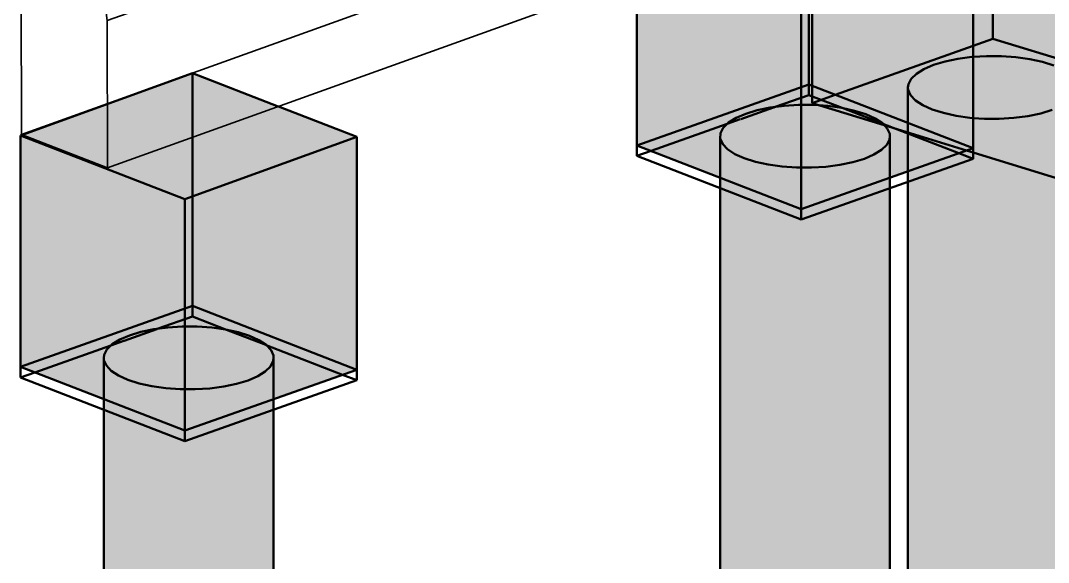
# Model space of a CAD drawing. Header units: metres. Extents: x -902 to -724, y 0 to 650.
# Drawn here: x -902.469 to -897.931, y 586.211 to 588.602 of the extents above; entities that cross this region are included whole.
import ezdxf

# ---------------------------------------------------------------- set-up
doc = ezdxf.new("R2010")
doc.units = ezdxf.units.M
for name, color, linetype, lineweight in [('BRIDGE-ABUTMENT-CONC', 7, 'Continuous', 50), ('D-BDGE-FNDN', 7, 'Continuous', 50), ('D-BDGE-FNDN-PILE-CAP', 7, 'Continuous', 50), ('D-BDGE-FNDN-PILE-CONC', 7, 'Continuous', 50), ('D-BDGE-GEN-MOD', 7, 'Continuous', 35)]:
    doc.layers.add(name, color=color, linetype=linetype, lineweight=lineweight)

# ---------------------------------------------------------------- blocks, each defined once
blk = doc.blocks.new('01_SFO_FRP_Pile_CastInPlace_CS - CAST-IN-PLACE PILE - 0750-V42-3D VIEW')
at = {"layer": 'D-BDGE-FNDN', "true_color": 0xc0c0c0, "transparency": 33554647}
for points in [[(-898.1483, 588.1689), (-898.0838, 588.1728), (-898.0221, 588.1808), (-897.9651, 588.1926), (-897.9146, 588.208), (-897.8719, 588.2263), (-897.8386, 588.2471), (-897.8155, 588.2698), (-897.8033, 588.2936), (-897.8026, 588.3178), (-897.8131, 588.3417), (-897.8347, 588.3645), (-897.8667, 588.3856), (-897.9081, 588.4044), (-897.9577, 588.4201), (-898.0139, 588.4325), (-898.0751, 588.441), (-898.1393, 588.4455), (-898.2047, 588.4458), (-898.2692, 588.4419), (-898.3309, 588.4339), (-898.3879, 588.4221), (-898.4384, 588.4067), (-898.4811, 588.3884), (-898.5144, 588.3676), (-898.5375, 588.3449), (-898.5496, 588.3211), (-898.5504, 588.2969), (-898.5399, 588.273), (-898.5183, 588.2502), (-898.4863, 588.2291), (-898.4449, 588.2103), (-898.3953, 588.1946), (-898.3391, 588.1822), (-898.2637, 588.1726), (-898.2137, 588.1691)], [(-898.1483, 578.369), (-898.0838, 578.3729), (-898.0221, 578.3809), (-897.9651, 578.3928), (-897.9146, 578.4081), (-897.8719, 578.4265), (-897.8386, 578.4473), (-897.8155, 578.4699), (-897.8033, 578.4937), (-897.8026, 578.5179), (-897.8033, 588.2936), (-897.8155, 588.2698), (-897.8386, 588.2471), (-897.8719, 588.2263), (-897.9146, 588.208), (-897.9812, 588.1893), (-898.0221, 588.1808), (-898.0838, 588.1728), (-898.1483, 588.1689), (-898.2137, 588.1691), (-898.2779, 588.1736), (-898.3391, 588.1822), (-898.3953, 588.1946), (-898.4449, 588.2103), (-898.4443, 588.1091), (-898.2637, 588.0392), (-898.2637, 587.9927), (-898.4449, 587.9285), (-898.4449, 578.4105), (-898.3953, 578.3947), (-898.3391, 578.3824), (-898.2779, 578.3738), (-898.2137, 578.3693)], [(-898.5504, 587.8911), (-898.4449, 587.9285), (-898.4453, 588.1094), (-898.5504, 588.1501), (-898.5504, 587.9376)], [(-898.4449, 587.9285), (-898.2637, 587.9927), (-898.2637, 588.0392), (-898.4449, 588.1093), (-898.4449, 587.975)]]:
    blk.add_hatch(color=9, dxfattribs=at).paths.add_polyline_path(points)
h = blk.add_hatch(color=9, dxfattribs=at)
h.paths.add_polyline_path([(-898.4449, 578.4105), (-898.446, 587.9281), (-898.5504, 587.8911), (-898.5504, 578.4971), (-898.5399, 578.4732), (-898.5183, 578.4503), (-898.4863, 578.4292)])
h.paths.add_polyline_path([(-898.4449, 588.1093), (-898.4449, 588.2103), (-898.4863, 588.2291), (-898.5183, 588.2502), (-898.5399, 588.273), (-898.5504, 588.2969), (-898.5503, 588.1501), (-898.4453, 588.1094)])
at = {"layer": 'D-BDGE-FNDN-PILE-CONC', "color": 9, "true_color": 0xbbbbbb}
for p, q in [((-898.3309, 588.4339), (-898.2692, 588.4419)), ((-898.2692, 588.4419), (-898.2638, 588.4424)), ((-898.4811, 588.3884), (-898.4384, 588.4067)), ((-898.4384, 588.4067), (-898.3879, 588.4221)), ((-898.3879, 588.4221), (-898.3309, 588.4339)), ((-898.5375, 588.3449), (-898.5144, 588.3676)), ((-898.5144, 588.3676), (-898.4811, 588.3884)), ((-898.5515, 588.3073), (-898.5496, 588.3211)), ((-898.5515, 588.3073), (-898.5515, 588.1505)), ((-898.5504, 588.2969), (-898.5515, 588.3073)), ((-898.5496, 588.3211), (-898.5375, 588.3449)), ((-898.5399, 588.273), (-898.5504, 588.2969)), ((-898.5183, 588.2502), (-898.5399, 588.273)), ((-898.4863, 588.2291), (-898.5183, 588.2502)), ((-898.4449, 588.2103), (-898.4863, 588.2291)), ((-898.3953, 588.1946), (-898.4449, 588.2103)), ((-898.3391, 588.1822), (-898.3953, 588.1946)), ((-898.2779, 588.1736), (-898.3391, 588.1822)), ((-898.2639, 588.1723), (-898.2779, 588.1736))]:
    blk.add_line(p, q, dxfattribs=at)
at = {"layer": 'D-BDGE-FNDN-PILE-CONC', "color": 253, "true_color": 0xa1a1a1}
for p, q in [((-898.2638, 588.4424), (-898.2047, 588.4458)), ((-898.2047, 588.4458), (-898.1393, 588.4455)), ((-898.1393, 588.4455), (-898.0751, 588.441)), ((-898.0751, 588.441), (-898.0139, 588.4325)), ((-898.0139, 588.4325), (-897.9577, 588.4201)), ((-897.9577, 588.4201), (-897.9081, 588.4044)), ((-898.2137, 588.1691), (-898.2639, 588.1723)), ((-898.1483, 588.1689), (-898.2137, 588.1691)), ((-898.0838, 588.1728), (-898.1483, 588.1689)), ((-898.0221, 588.1808), (-898.0838, 588.1728)), ((-897.9651, 588.1926), (-898.0221, 588.1808)), ((-897.9146, 588.208), (-897.9651, 588.1926))]:
    blk.add_line(p, q, dxfattribs=at)
at = {"layer": 'D-BDGE-FNDN-PILE-CONC', "color": 7, "true_color": 0xf4f4f4}
blk.add_line((-898.5515, 588.1505), (-898.5515, 588.1081), dxfattribs=at)
at = {"layer": 'D-BDGE-FNDN-PILE-CONC', "color": 7, "true_color": 0xf0f0f0}
blk.add_line((-898.5515, 588.1081), (-898.5515, 587.9372), dxfattribs=at)
at = {"layer": 'D-BDGE-FNDN-PILE-CONC', "color": 254, "true_color": 0xd7d7d7}
blk.add_line((-898.5515, 587.9372), (-898.5515, 587.8908), dxfattribs=at)
at = {"layer": 'D-BDGE-FNDN-PILE-CONC'}
blk.add_line((-898.5515, 587.8908), (-898.5515, 578.5075), dxfattribs=at)

msp = doc.modelspace()

# ---------------------------------------------------------------- hatches: boundary and pattern name
at = {"layer": 'BRIDGE-ABUTMENT-CONC', "lineweight": 5, "true_color": 0xc0c0c0, "transparency": 33554647}
h = msp.add_hatch(color=9, dxfattribs=at)
h.paths.add_polyline_path([(-898.2637, 588.0195), (-898.2637, 588.0392), (-898.975, 588.3145), (-898.975, 588.2385), (-898.9407, 588.2279), (-898.9046, 588.2254), (-898.8434, 588.2168), (-898.7872, 588.2045), (-898.7377, 588.1887), (-898.6963, 588.17), (-898.6643, 588.1489), (-898.6562, 588.1403), (-898.2935, 588.0286)])
h.paths.add_polyline_path([(-897.4347, 588.8782), (-897.4364, 588.8794), (-897.559, 588.9172), (-897.5557, 588.8998), (-897.5538, 588.8937), (-897.548, 588.8812), (-897.5383, 588.8683), (-897.5304, 588.8608), (-897.5177, 588.8545), (-897.5101, 588.8529), (-897.4925, 588.8575), (-897.4353, 588.878)])
h.paths.add_polyline_path([(-897.3104, 588.8391), (-897.312, 588.8411), (-897.4347, 588.8782), (-897.4335, 588.8683), (-897.4295, 588.8545), (-897.4237, 588.8421), (-897.4155, 588.8306), (-897.4061, 588.8217), (-897.3933, 588.8154), (-897.3858, 588.8138), (-897.3682, 588.8183), (-897.311, 588.8389)])
h.paths.add_polyline_path([(-897.2614, 588.7747), (-897.2439, 588.7792), (-897.1825, 588.8013), (-897.3104, 588.8391), (-897.3092, 588.8291), (-897.3052, 588.8154), (-897.2994, 588.803), (-897.2855, 588.7861), (-897.2799, 588.7815), (-897.269, 588.7763)])
h.paths.add_polyline_path([(-897.6344, 588.8921), (-897.6169, 588.8966), (-897.5596, 588.9174), (-897.6833, 588.9554), (-897.6822, 588.9465), (-897.6782, 588.9328), (-897.6723, 588.9204), (-897.6642, 588.9088), (-897.6545, 588.8998), (-897.642, 588.8937)])
h.paths.add_polyline_path([(-897.7587, 588.9312), (-897.7412, 588.9357), (-897.6849, 588.9559), (-897.8075, 588.9937), (-897.8065, 588.9856), (-897.8025, 588.9719), (-897.7966, 588.9595), (-897.7885, 588.948), (-897.7772, 588.938), (-897.7663, 588.9328)])
h.paths.add_polyline_path([(-897.883, 588.9703), (-897.8655, 588.9748), (-897.8105, 588.9946), (-897.9317, 589.032), (-897.9312, 589.0261), (-897.9272, 589.0119), (-897.921, 588.9986), (-897.9112, 588.9856), (-897.9033, 588.9782), (-897.8906, 588.9719)])
h.paths.add_polyline_path([(-898.2294, 589.0892), (-898.2157, 589.0927), (-898.1784, 589.1079), (-898.2671, 589.1352), (-898.2652, 589.1267), (-898.2637, 589.1216), (-898.2571, 589.1087), (-898.2513, 589.1011), (-898.2452, 589.0953), (-898.2353, 589.0904)])
h.paths.add_polyline_path([(-898.3429, 589.1255), (-898.3292, 589.129), (-898.2939, 589.1435), (-898.3803, 589.1689), (-898.3772, 589.1579), (-898.3724, 589.1475), (-898.366, 589.1386), (-898.3587, 589.1316), (-898.3488, 589.1267)])
h.paths.add_polyline_path([(-898.8143, 589.1271), (-898.5729, 589.2137), (-898.573, 589.2294), (-898.8148, 589.3031), (-898.8143, 589.1443)])
msp.add_hatch(color=9, dxfattribs=at).paths.add_polyline_path([(-888.8615, 585.1242), (-888.8622, 586.2391), (-897.1828, 588.8012), (-897.2614, 588.7747), (-897.2716, 588.7768), (-897.2855, 588.7861), (-897.2915, 588.7919), (-897.2994, 588.803), (-897.3068, 588.8206), (-897.312, 588.8385), (-897.3858, 588.8138), (-897.3959, 588.816), (-897.4061, 588.8217), (-897.4158, 588.831), (-897.4237, 588.8421), (-897.4311, 588.8598), (-897.4353, 588.878), (-897.5101, 588.8529), (-897.5202, 588.8551), (-897.5304, 588.8608), (-897.5401, 588.8701), (-897.548, 588.8812), (-897.5557, 588.8998), (-897.5596, 588.9172), (-897.6344, 588.8921), (-897.6466, 588.8953), (-897.6547, 588.8999), (-897.6645, 588.9093), (-897.6723, 588.9204), (-897.6798, 588.938), (-897.6849, 588.9559), (-897.7587, 588.9312), (-897.7689, 588.9333), (-897.779, 588.9391), (-897.789, 588.9487), (-897.7966, 588.9595), (-897.8041, 588.9771), (-897.8105, 588.9946), (-897.883, 588.9703), (-897.8932, 588.9725), (-897.9033, 588.9782), (-897.9131, 588.9875), (-897.921, 588.9986), (-897.9277, 589.0136), (-897.9326, 589.0322), (-898.1757, 589.1071), (-898.2294, 589.0892), (-898.2373, 589.0909), (-898.2452, 589.0953), (-898.2571, 589.1087), (-898.2589, 589.1112), (-898.2663, 589.1308), (-898.2679, 589.1355), (-898.2912, 589.1427), (-898.3429, 589.1255), (-898.351, 589.1273), (-898.3587, 589.1316), (-898.3663, 589.1389), (-898.3724, 589.1475), (-898.3772, 589.1579), (-898.3814, 589.1704), (-898.573, 589.2294), (-898.5729, 589.2137), (-898.9749, 589.0694), (-898.975, 588.3145), (-898.2637, 588.0392), (-898.2637, 588.0195), (-888.8622, 585.1244)])
h = msp.add_hatch(color=9, dxfattribs=at)
h.paths.add_polyline_path([(-898.6562, 588.1403), (-898.6643, 588.1489), (-898.7024, 588.1727), (-898.7441, 588.1907), (-898.7872, 588.2045), (-898.8536, 588.2183), (-898.9046, 588.2254), (-898.9407, 588.2279), (-898.659, 588.1412)])
h.paths.add_polyline_path([(-898.9749, 589.0694), (-898.8169, 589.1275), (-898.9749, 589.1887), (-898.9749, 589.0758)])
at = {"layer": 'D-BDGE-FNDN-PILE-CAP', "lineweight": 5, "true_color": 0xc0c0c0, "transparency": 33554647}
for points in [[(-899.0224, 587.7703), (-898.2637, 588.0392), (-898.2637, 589.0665), (-899.0224, 588.7917), (-899.0224, 588.2174)], [(-899.0224, 587.7703), (-899.0224, 588.7917), (-899.3717, 588.9269), (-899.7483, 588.7917), (-899.7483, 588.0513), (-899.3196, 587.8853)], [(-902.0847, 587.9528), (-901.3312, 588.2233), (-901.7103, 588.3701), (-902.4607, 588.0983), (-902.0866, 587.9535)], [(-901.7432, 587.8143), (-900.9845, 588.0891), (-901.3312, 588.2233), (-902.0866, 587.9535), (-902.4607, 588.0983), (-902.469, 588.0953), (-902.0847, 587.9465)], [(-901.7432, 586.7929), (-901.7432, 587.8143), (-902.469, 588.0953), (-902.469, 587.0739), (-901.8973, 586.8526)], [(-901.7432, 586.7929), (-900.9845, 587.0617), (-900.9845, 588.0891), (-901.7432, 587.8143), (-901.7432, 586.8526)]]:
    msp.add_hatch(color=9, dxfattribs=at).paths.add_polyline_path(points)
at = {"layer": 'D-BDGE-FNDN-PILE-CONC', "lineweight": 5, "true_color": 0xc0c0c0, "transparency": 33554647}
for points in [[(-898.9779, 587.9532), (-898.9134, 587.9571), (-898.8517, 587.9651), (-898.7947, 587.977), (-898.7441, 587.9923), (-898.7015, 588.0107), (-898.6681, 588.0315), (-898.645, 588.0541), (-898.6329, 588.0779), (-898.6321, 588.1021), (-898.6427, 588.126), (-898.6643, 588.1489), (-898.6963, 588.17), (-898.7377, 588.1887), (-898.7872, 588.2045), (-898.8476, 588.2174), (-898.9046, 588.2254), (-898.9688, 588.2299), (-899.0342, 588.2302), (-899.0987, 588.2263), (-899.1644, 588.2174), (-899.2174, 588.2064), (-899.268, 588.1911), (-899.3196, 588.1671), (-899.3439, 588.1519), (-899.367, 588.1293), (-899.3792, 588.1055), (-899.38, 588.0813), (-899.3694, 588.0574), (-899.3478, 588.0345), (-899.3158, 588.0134), (-899.2744, 587.9947), (-899.2248, 587.9789), (-899.1686, 587.9665), (-899.1075, 587.958), (-899.0224, 587.9534), (-898.985, 587.9532)], [(-899.0224, 587.7239), (-898.7441, 587.8225), (-898.7447, 587.9457), (-898.7947, 587.9305), (-898.8517, 587.9187), (-898.9134, 587.9107), (-898.985, 587.9068), (-899.0432, 587.907), (-899.1075, 587.9115), (-899.1686, 587.9201), (-899.2248, 587.9324), (-899.286, 587.9535), (-899.3196, 587.9695), (-899.3478, 587.9881), (-899.3694, 588.0109), (-899.38, 588.0348), (-899.3794, 587.862), (-899.0394, 587.7304)], [(-898.7441, 587.8225), (-898.6321, 587.8622), (-898.6329, 588.0315), (-898.645, 588.0077), (-898.6681, 587.985), (-898.7015, 587.9642), (-898.7441, 587.9458), (-898.7441, 587.869)], [(-901.6986, 586.9752), (-901.6341, 586.9792), (-901.5724, 586.9872), (-901.5154, 586.999), (-901.4648, 587.0143), (-901.4222, 587.0327), (-901.3888, 587.0535), (-901.3657, 587.0762), (-901.3536, 587.1), (-901.3528, 587.1242), (-901.3634, 587.1481), (-901.385, 587.1709), (-901.417, 587.192), (-901.4584, 587.2107), (-901.508, 587.2265), (-901.5642, 587.2389), (-901.6253, 587.2474), (-901.6895, 587.2519), (-901.7549, 587.2522), (-901.8194, 587.2483), (-901.8811, 587.2403), (-901.9381, 587.2285), (-901.9964, 587.2098), (-902.0313, 587.1948), (-902.0647, 587.1739), (-902.0878, 587.1513), (-902.0999, 587.1275), (-902.1007, 587.1033), (-902.0901, 587.0794), (-902.0685, 587.0566), (-902.0365, 587.0355), (-901.9951, 587.0167), (-901.9455, 587.0009), (-901.8893, 586.9886), (-901.8282, 586.98), (-901.7432, 586.9754)], [(-901.7432, 586.7465), (-901.4648, 586.8451), (-901.4654, 586.9682), (-901.5154, 586.9531), (-901.5724, 586.9412), (-901.6341, 586.9332), (-901.6986, 586.9293), (-901.764, 586.9296), (-901.8282, 586.9341), (-901.8893, 586.9427), (-901.9455, 586.955), (-901.9964, 586.9714), (-902.0365, 586.9895), (-902.0685, 587.0107), (-902.0901, 587.0335), (-902.1007, 587.0574), (-902.1001, 586.8846), (-901.7601, 586.753)], [(-901.4648, 586.8451), (-901.3528, 586.8848), (-901.3536, 587.054), (-901.3657, 587.0303), (-901.3888, 587.0076), (-901.4222, 586.9868), (-901.4648, 586.9684), (-901.4648, 586.8526)]]:
    msp.add_hatch(color=9, dxfattribs=at).paths.add_polyline_path(points)
h = msp.add_hatch(color=9, dxfattribs=at)
h.paths.add_polyline_path([(-898.9779, 584.1912), (-898.9134, 584.1951), (-898.8517, 584.2031), (-898.7947, 584.215), (-898.7441, 584.2303), (-898.7441, 587.8225), (-899.0224, 587.7239), (-899.38, 587.8623), (-899.38, 584.3192), (-899.3694, 584.2954), (-899.3478, 584.2725), (-899.3158, 584.2514), (-899.2744, 584.2327), (-899.2248, 584.2169), (-899.1686, 584.2045), (-899.1075, 584.196), (-899.0432, 584.1915)])
h.paths.add_polyline_path([(-898.9779, 587.9067), (-898.9126, 587.9108), (-898.851, 587.9188), (-898.7947, 587.9305), (-898.7441, 587.9458), (-898.7441, 587.9923), (-898.7947, 587.977), (-898.8517, 587.9651), (-898.9134, 587.9571), (-898.985, 587.9532), (-899.0432, 587.9535), (-899.1075, 587.958), (-899.1686, 587.9665), (-899.2248, 587.9789), (-899.2744, 587.9947), (-899.3196, 588.0159), (-899.3478, 588.0345), (-899.3694, 588.0574), (-899.38, 588.0813), (-899.3798, 588.0345), (-899.3691, 588.0106), (-899.3474, 587.9878), (-899.3153, 587.9667), (-899.2738, 587.948), (-899.2241, 587.9323), (-899.1679, 587.92), (-899.1067, 587.9115), (-899.0224, 587.9069), (-898.985, 587.9068)])
h = msp.add_hatch(color=9, dxfattribs=at)
h.paths.add_polyline_path([(-898.7441, 584.2303), (-898.7015, 584.2486), (-898.6681, 584.2695), (-898.645, 584.2921), (-898.6329, 584.3159), (-898.6321, 584.3401), (-898.6329, 587.8619), (-898.7441, 587.8225), (-898.7441, 585.0328)])
h.paths.add_polyline_path([(-898.7441, 587.9458), (-898.7011, 587.9645), (-898.6678, 587.9853), (-898.6449, 588.008), (-898.6329, 588.0315), (-898.6329, 588.0779), (-898.645, 588.0541), (-898.6681, 588.0315), (-898.7015, 588.0107), (-898.7441, 587.9923)])
h = msp.add_hatch(color=9, dxfattribs=at)
h.paths.add_polyline_path([(-901.6986, 583.2132), (-901.6341, 583.2171), (-901.5724, 583.2251), (-901.5154, 583.237), (-901.4648, 583.2523), (-901.4648, 586.8451), (-901.7432, 586.7465), (-902.1007, 586.8849), (-902.1007, 583.3413), (-902.0901, 583.3174), (-902.0685, 583.2945), (-902.0365, 583.2734), (-901.9951, 583.2547), (-901.9455, 583.2389), (-901.8893, 583.2266), (-901.8282, 583.218), (-901.764, 583.2135)])
h.paths.add_polyline_path([(-901.6986, 586.9293), (-901.6333, 586.9333), (-901.5717, 586.9414), (-901.5154, 586.9531), (-901.4648, 586.9684), (-901.4648, 587.0143), (-901.5154, 586.999), (-901.5724, 586.9872), (-901.6341, 586.9792), (-901.6986, 586.9752), (-901.764, 586.9755), (-901.8282, 586.98), (-901.8893, 586.9886), (-901.9455, 587.0009), (-901.9964, 587.0173), (-902.0365, 587.0355), (-902.0685, 587.0566), (-902.0901, 587.0794), (-902.1007, 587.1033), (-902.1006, 587.0571), (-902.0899, 587.0332), (-902.0681, 587.0104), (-902.036, 586.9893), (-901.9945, 586.9706), (-901.9449, 586.9549), (-901.8886, 586.9426), (-901.8274, 586.9341), (-901.7432, 586.9295)])
h = msp.add_hatch(color=9, dxfattribs=at)
h.paths.add_polyline_path([(-901.4648, 583.2523), (-901.4222, 583.2707), (-901.3888, 583.2915), (-901.3657, 583.3141), (-901.3536, 583.3379), (-901.3528, 583.3621), (-901.3536, 586.8845), (-901.4648, 586.8451), (-901.4648, 585.0328)])
h.paths.add_polyline_path([(-901.4648, 586.9684), (-901.4218, 586.987), (-901.3885, 587.0079), (-901.3656, 587.0305), (-901.3536, 587.0543), (-901.3536, 587.1), (-901.3657, 587.0762), (-901.3888, 587.0535), (-901.4222, 587.0327), (-901.4648, 587.0143)])

# ---------------------------------------------------------------- linework, layer by layer
at = {"layer": 'BRIDGE-ABUTMENT-CONC', "color": 253, "true_color": 0xa1a1a1}
for p, q in [((-898.1766, 589.1061), (-898.1766, 588.5223)), ((-898.975, 588.3145), (-898.9749, 589.0694)), ((-898.1766, 588.5223), (-898.2637, 588.4914)), ((-898.1766, 588.5223), (-888.8622, 585.6541))]:
    msp.add_line(p, q, dxfattribs=at)
at = {"layer": 'BRIDGE-ABUTMENT-CONC', "color": 9, "true_color": 0xbbbbbb}
msp.add_line((-898.2637, 588.4914), (-898.8727, 588.2749), dxfattribs=at)
at = {"layer": 'BRIDGE-ABUTMENT-CONC', "color": 7, "true_color": 0xf0f0f0}
for p, q in [((-898.975, 588.2385), (-898.975, 588.3145)), ((-898.975, 588.2385), (-898.9407, 588.2279)), ((-898.6562, 588.1403), (-898.2935, 588.0286))]:
    msp.add_line(p, q, dxfattribs=at)
at = {"layer": 'BRIDGE-ABUTMENT-CONC', "color": 7, "true_color": 0xf4f4f4}
msp.add_line((-898.8727, 588.2749), (-898.975, 588.2385), dxfattribs=at)
at = {"layer": 'BRIDGE-ABUTMENT-CONC', "color": 9, "true_color": 0xc7c7c7}
msp.add_line((-898.9407, 588.2279), (-898.6562, 588.1403), dxfattribs=at)
at = {"layer": 'BRIDGE-ABUTMENT-CONC', "color": 254, "true_color": 0xd7d7d7}
msp.add_line((-898.2935, 588.0286), (-898.2637, 588.0195), dxfattribs=at)
at = {"layer": 'BRIDGE-ABUTMENT-CONC'}
msp.add_line((-898.2637, 588.0195), (-888.8622, 585.1244), dxfattribs=at)
at = {"layer": 'D-BDGE-FNDN-PILE-CAP', "color": 253, "true_color": 0xa1a1a1}
for p, q in [((-898.9896, 588.3201), (-898.9896, 589.0641)), ((-898.9896, 588.3201), (-899.7483, 588.0513)), ((-899.7483, 588.0513), (-898.9896, 588.3201)), ((-898.2637, 588.0392), (-898.9896, 588.3201)), ((-898.9896, 588.3201), (-898.2637, 588.0392)), ((-901.7103, 587.3427), (-901.7103, 588.0872)), ((-901.7103, 587.3427), (-902.469, 587.0739)), ((-902.469, 587.0739), (-901.7103, 587.3427)), ((-900.9845, 587.0617), (-901.7103, 587.3427)), ((-901.7103, 587.3427), (-900.9845, 587.0617))]:
    msp.add_line(p, q, dxfattribs=at)
at = {"layer": 'D-BDGE-FNDN-PILE-CAP'}
for p, q in [((-898.2637, 588.0392), (-898.2637, 589.0665)), ((-899.7483, 588.7917), (-899.7483, 588.0513)), ((-899.0224, 587.7703), (-899.0224, 588.7917)), ((-901.3301, 588.2229), (-900.9845, 588.0891)), ((-902.469, 588.0953), (-902.4607, 588.0983)), ((-901.7432, 587.8143), (-902.469, 588.0953)), ((-902.469, 588.0953), (-902.469, 587.0739)), ((-900.9845, 588.0891), (-901.7432, 587.8143)), ((-900.9845, 587.0617), (-900.9845, 588.0891)), ((-899.7483, 588.0513), (-899.0224, 587.7703)), ((-899.7483, 588.0513), (-899.7483, 588.0049)), ((-899.0224, 587.7703), (-899.7483, 588.0513)), ((-899.0224, 587.7703), (-898.2637, 588.0392)), ((-898.2637, 588.0392), (-899.0224, 587.7703)), ((-898.2637, 587.9927), (-898.2637, 588.0392)), ((-899.0224, 587.7239), (-899.7483, 588.0049)), ((-898.2637, 587.9927), (-899.0224, 587.7239)), ((-901.7432, 586.7929), (-901.7432, 587.8143)), ((-899.0224, 587.7239), (-899.0224, 587.7703)), ((-902.469, 587.0739), (-901.7432, 586.7929)), ((-902.469, 587.0739), (-902.469, 587.0275)), ((-901.7432, 586.7929), (-902.469, 587.0739)), ((-901.7432, 586.7929), (-900.9845, 587.0617)), ((-900.9845, 587.0617), (-901.7432, 586.7929)), ((-900.9845, 587.0153), (-900.9845, 587.0617)), ((-901.7432, 586.7465), (-902.469, 587.0275)), ((-900.9845, 587.0153), (-901.7432, 586.7465)), ((-901.7432, 586.7465), (-901.7432, 586.7929))]:
    msp.add_line(p, q, dxfattribs=at)
at = {"layer": 'D-BDGE-FNDN-PILE-CAP', "color": 254, "true_color": 0xd7d7d7}
for p, q in [((-902.4607, 588.0983), (-901.7103, 588.3701)), ((-901.7103, 588.3701), (-901.3312, 588.2233)), ((-899.7483, 588.0049), (-899.6857, 588.0271)), ((-898.3264, 588.017), (-898.2637, 587.9927)), ((-902.469, 587.0275), (-902.4064, 587.0496)), ((-901.0471, 587.0395), (-900.9845, 587.0153))]:
    msp.add_line(p, q, dxfattribs=at)
at = {"layer": 'D-BDGE-FNDN-PILE-CAP', "color": 9, "true_color": 0xc3c3c3}
msp.add_line((-901.7103, 588.0872), (-901.7103, 588.3701), dxfattribs=at)
at = {"layer": 'D-BDGE-FNDN-PILE-CAP', "color": 7, "true_color": 0xf0f0f0}
for p, q in [((-898.9896, 588.2737), (-898.9896, 588.3201)), ((-899.1377, 588.2212), (-898.9896, 588.2737)), ((-898.9896, 588.2737), (-898.8419, 588.2165)), ((-899.6857, 588.0271), (-899.35, 588.146)), ((-898.6626, 588.1471), (-898.3264, 588.017)), ((-901.7103, 587.2963), (-901.7103, 587.3427)), ((-901.8609, 587.2429), (-901.7103, 587.2963)), ((-901.7103, 587.2963), (-901.5593, 587.2378)), ((-902.4064, 587.0496), (-902.0698, 587.1689)), ((-901.3847, 587.1702), (-901.0471, 587.0395))]:
    msp.add_line(p, q, dxfattribs=at)
at = {"layer": 'D-BDGE-FNDN-PILE-CAP', "color": 9, "true_color": 0xc7c7c7}
for p, q in [((-899.29, 588.1673), (-899.1448, 588.2187)), ((-899.1431, 588.2193), (-899.1377, 588.2212)), ((-898.8419, 588.2165), (-898.6645, 588.1479)), ((-899.35, 588.146), (-899.2916, 588.1667)), ((-902.0116, 587.1895), (-901.8672, 587.2407)), ((-901.8657, 587.2412), (-901.8609, 587.2429)), ((-901.5593, 587.2378), (-901.3866, 587.171)), ((-902.0698, 587.1689), (-902.0131, 587.189))]:
    msp.add_line(p, q, dxfattribs=at)
at = {"layer": 'D-BDGE-FNDN-PILE-CONC', "color": 253, "true_color": 0xa1a1a1}
for p, q in [((-899.2174, 588.2064), (-899.1604, 588.2183)), ((-899.1604, 588.2183), (-899.0987, 588.2263)), ((-899.0987, 588.2263), (-899.0342, 588.2302)), ((-899.0342, 588.2302), (-898.9688, 588.2299)), ((-898.9688, 588.2299), (-898.9046, 588.2254)), ((-898.9046, 588.2254), (-898.8434, 588.2168)), ((-898.8434, 588.2168), (-898.7872, 588.2045)), ((-899.268, 588.1911), (-899.2174, 588.2064)), ((-898.7872, 588.2045), (-898.7377, 588.1887)), ((-898.7377, 588.1887), (-898.6963, 588.17)), ((-898.6963, 588.17), (-898.6643, 588.1489)), ((-898.6643, 588.1489), (-898.6427, 588.126)), ((-898.6427, 588.126), (-898.6321, 588.1021)), ((-899.381, 588.0917), (-899.381, 588.0091)), ((-898.631, 588.0917), (-898.6329, 588.0779)), ((-898.6321, 588.1021), (-898.631, 588.0917)), ((-898.631, 588.0091), (-898.631, 588.0917)), ((-901.9887, 587.2131), (-901.9381, 587.2285)), ((-901.9381, 587.2285), (-901.8811, 587.2403)), ((-901.8811, 587.2403), (-901.8194, 587.2483)), ((-901.8194, 587.2483), (-901.7549, 587.2522)), ((-901.7549, 587.2522), (-901.6895, 587.2519)), ((-901.6895, 587.2519), (-901.6253, 587.2474)), ((-901.6253, 587.2474), (-901.5642, 587.2389)), ((-901.5642, 587.2389), (-901.508, 587.2265)), ((-901.508, 587.2265), (-901.4584, 587.2107)), ((-902.0878, 587.1513), (-902.0647, 587.1739)), ((-902.0647, 587.1739), (-902.0313, 587.1948)), ((-902.0313, 587.1948), (-901.9887, 587.2131)), ((-901.4584, 587.2107), (-901.417, 587.192)), ((-901.417, 587.192), (-901.385, 587.1709)), ((-901.385, 587.1709), (-901.3634, 587.1481)), ((-902.1018, 587.1137), (-902.0999, 587.1275)), ((-902.0999, 587.1275), (-902.0878, 587.1513)), ((-901.3634, 587.1481), (-901.3528, 587.1242)), ((-901.3528, 587.1242), (-901.3518, 587.1137)), ((-902.1018, 587.1137), (-902.1018, 587.0317)), ((-902.1007, 587.1033), (-902.1018, 587.1137)), ((-902.0901, 587.0794), (-902.1007, 587.1033)), ((-902.0685, 587.0566), (-902.0901, 587.0794)), ((-901.3536, 587.1), (-901.3657, 587.0762)), ((-901.3518, 587.1137), (-901.3536, 587.1)), ((-901.3518, 587.0317), (-901.3518, 587.1137)), ((-902.0365, 587.0355), (-902.0685, 587.0566)), ((-901.9951, 587.0167), (-902.0365, 587.0355)), ((-901.4222, 587.0327), (-901.4648, 587.0143)), ((-901.3888, 587.0535), (-901.4222, 587.0327)), ((-901.3657, 587.0762), (-901.3888, 587.0535)), ((-901.9455, 587.0009), (-901.9951, 587.0167)), ((-901.8893, 586.9886), (-901.9455, 587.0009)), ((-901.8282, 586.98), (-901.8893, 586.9886)), ((-901.5724, 586.9872), (-901.6341, 586.9792)), ((-901.5154, 586.999), (-901.5724, 586.9872)), ((-901.4648, 587.0143), (-901.5154, 586.999)), ((-901.764, 586.9755), (-901.8282, 586.98)), ((-901.6986, 586.9752), (-901.764, 586.9755)), ((-901.6341, 586.9792), (-901.6986, 586.9752))]:
    msp.add_line(p, q, dxfattribs=at)
at = {"layer": 'D-BDGE-FNDN-PILE-CONC', "color": 7, "true_color": 0xf0f0f0}
for p, q in [((-899.381, 588.0091), (-899.381, 587.9091)), ((-898.631, 587.909), (-898.631, 588.0091)), ((-902.1018, 587.0317), (-902.1018, 586.9317)), ((-901.3518, 586.9316), (-901.3518, 587.0317))]:
    msp.add_line(p, q, dxfattribs=at)
at = {"layer": 'D-BDGE-FNDN-PILE-CONC', "color": 254, "true_color": 0xd7d7d7}
for p, q in [((-899.381, 587.9091), (-899.381, 587.8627)), ((-898.631, 587.8626), (-898.631, 587.909)), ((-902.1018, 586.9317), (-902.1018, 586.8853)), ((-901.3518, 586.8852), (-901.3518, 586.9316))]:
    msp.add_line(p, q, dxfattribs=at)
at = {"layer": 'D-BDGE-FNDN-PILE-CONC'}
for p, q in [((-899.381, 587.8627), (-899.381, 584.3297)), ((-898.631, 584.3297), (-898.631, 587.8626)), ((-902.1018, 586.8853), (-902.1018, 583.3517)), ((-901.3518, 583.3517), (-901.3518, 586.8852))]:
    msp.add_line(p, q, dxfattribs=at)
at = {"layer": 'D-BDGE-FNDN-PILE-CONC', "color": 253, "true_color": 0xa1a1a1}
for points in [[(-898.7441, 587.9923, 0), (-898.7947, 587.977, 0), (-898.8517, 587.9651, 0), (-898.9134, 587.9571, 0), (-898.9779, 587.9532, 0), (-899.0432, 587.9535, 0), (-899.1075, 587.958, 0), (-899.1686, 587.9665, 0), (-899.2248, 587.9789, 0), (-899.2744, 587.9947, 0), (-899.3158, 588.0134, 0), (-899.3478, 588.0345, 0), (-899.3694, 588.0574, 0), (-899.38, 588.0813, 0), (-899.3792, 588.1055, 0), (-899.367, 588.1293, 0), (-899.3439, 588.1519, 0), (-899.3106, 588.1727, 0), (-899.268, 588.1911, 0)], [(-898.6329, 588.0779, 0), (-898.645, 588.0541, 0), (-898.6681, 588.0315, 0), (-898.7015, 588.0107, 0), (-898.7441, 587.9923, 0)]]:
    msp.add_polyline3d(points, dxfattribs=at)
at = {"layer": 'D-BDGE-GEN-MOD'}
for p, q in [((-902.0866, 588.6023), (-898.8162, 589.7766)), ((-902.4649, 588.0999), (-902.469, 589.5336)), ((-902.1895, 589.417), (-902.0866, 588.6023)), ((-898.8143, 589.1271), (-902.0847, 587.9528)), ((-902.0866, 588.6023), (-902.0847, 587.9528)), ((-902.0847, 587.9528), (-902.4649, 588.0999))]:
    msp.add_line(p, q, dxfattribs=at)
at = {"layer": 'D-BDGE-GEN-MOD', "color": 254, "true_color": 0xd7d7d7}
msp.add_line((-902.4649, 588.0999), (-899.1945, 589.2743), dxfattribs=at)

# ---------------------------------------------------------------- block references
at = {"layer": 'D-BDGE-FNDN', "color": 253, "true_color": 0xa1a1a1}
msp.add_blockref('01_SFO_FRP_Pile_CastInPlace_CS - CAST-IN-PLACE PILE - 0750-V42-3D VIEW', (0, 0), dxfattribs=at)

doc.saveas('drawing.dxf')
